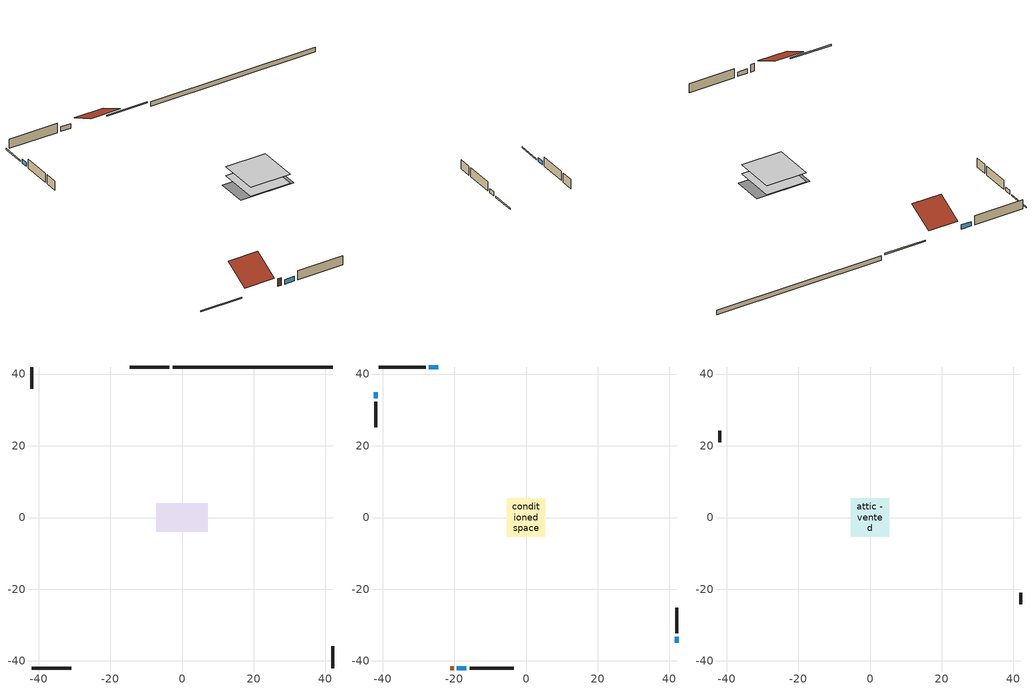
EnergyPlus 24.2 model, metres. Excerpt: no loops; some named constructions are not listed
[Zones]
crawlspace - vented
 floor foundation (Slab1 construction): -7.17,-3.98 -7.17,3.98 7.17,3.98 7.17,-3.98 z-0.91
 wall outside (RimJoist1 construction): -3.55,41.97 -14.58,41.97 z0.3:0.61
 wall outside (RimJoist2 construction): 41.97,-41.97 41.97,-35.85 z0.3:0.61
 wall outside (RimJoist3 construction): -41.97,-41.97 -30.94,-41.97 z0.3:0.61
 wall outside (RimJoist4 construction): -41.97,41.97 -41.97,35.85 z0.3:0.61
 wall foundation (FoundationWall1 construction): 41.97,41.97 -2.62,41.97 z-0.91:0.3
conditioned space
 floor to crawlspace - vented (Floor1 construction): -5.34,-5.34 -5.34,5.34 5.34,5.34 5.34,-5.34 z0.3
 wall outside (AdiabaticWallConstruction 1): -21.1,-41.97 -20.18,-41.97 z0.3:2.34
 wall outside (AdiabaticWallConstruction): -24.43,41.97 -27.08,41.97 / -19.25,-41.97 -16.6,-41.97 z0.3:1.49; 41.97,-34.92 41.97,-33.28 / -41.97,34.92 -41.97,33.28 z0.3:1.37
 wall outside (Wall1 construction): -28.01,41.97 -41.04,41.97 z0.3:2.74
 wall outside (Wall2 construction): 41.97,-32.35 41.97,-25.1 z0.3:2.74
 wall outside (Wall3 construction): -15.67,-41.97 -3.4,-41.97 z0.3:2.74
 wall outside (Wall4 construction): -41.97,32.35 -41.97,25.1 z0.3:2.74
 window (WindowConstruction): -24.43,41.97 -27.08,41.97 z0.3:1.49
 window (WindowConstruction 1): 41.97,-34.92 41.97,-33.28 z0.3:1.37
 window (WindowConstruction 2): -19.25,-41.97 -16.6,-41.97 z0.3:1.49
 window (WindowConstruction 3): -41.97,34.92 -41.97,33.28 z0.3:1.37
 door (Door): -21.09,-41.97 -20.18,-41.97 z0.3:2.34
attic - vented
 floor to conditioned space (Floor2 construction Reversed): -5.34,-5.34 -5.34,5.34 5.34,5.34 5.34,-5.34 z2.74
 wall outside (Wall5 construction): 41.97,-24.17 41.97,-20.92 z0.3:2.74
 wall outside (Wall6 construction): -41.97,24.17 -41.97,20.92 z0.3:2.74
 roof outside (Roof1 construction): -23.5,41.97,2.74 -23.5,34.83,6.31 -15.51,34.83,6.31 -15.51,41.97,2.74
 roof outside (Roof2 construction): -22.02,-41.97,2.74 -22.02,-34.83,6.31 -30.01,-34.83,6.31 -30.01,-41.97,2.74
[Material] Roughness=Rough; Thermal Absorptance=0.9
Name | Thickness {m} | Conductivity {W/m-K} | Density {kg/m3} | Specific Heat {J/kg-K} | Solar Absorptance | Visible Absorptance
ceiling loosefill ins | 0.254 | 0.0480833 | 16.02 | 1046.75 | 0.7 | 0.7
ceiling stud and cavity | 0.1397 | 0.104117 | 65.682 | 1177.47 | 0.7 | 0.7
floor covering | 0.0127 | 0.0433444 | 54.468 | 1339.84 | 0.6 | 0.6
floor rigid ins | 0.051816 | 0.029427 | 32.04 | 1214.23 | 0.7 | 0.7
floor stud and cavity | 0.1397 | 0.0972396 | 92.3553 | 1139.71 | 0.7 | 0.7
gypsum board | 0.0127 | 0.160291 | 801 | 837.4 | 0.6 | 0.6
osb sheathing 0.75 in. | 0.01905 | 0.115458 | 512.64 | 1214.23 | 0.7 | 0.7
[Construction]
Floor1 construction Reversed: floor covering, osb sheathing 0.75 in., floor rigid ins, floor stud and cavity
Floor2 construction: ceiling loosefill ins, ceiling stud and cavity, gypsum board
[Schedule:Day:Interval]
cooling season schedule day; cooling season schedule day 2; cooling season schedule default day: No, 24:00, 0
cooling season schedule day 1: No, 24:00, 1
[Schedule:Week:Daily]
cooling season schedule Week Rule - Jan1-May26: cooling season schedule day, cooling season schedule day, cooling season schedule day, cooling season schedule day, cooling season schedule day, cooling season schedule day, cooling season schedule day, cooling season schedule default day, cooling season schedule default day, cooling season schedule default day, cooling season schedule default day, cooling season schedule default day
cooling season schedule Week Rule - May27-Jun2: cooling season schedule day, cooling season schedule day, cooling season schedule day, cooling season schedule day, cooling season schedule day, cooling season schedule day 1, cooling season schedule day 1, cooling season schedule default day, cooling season schedule default day, cooling season schedule default day, cooling season schedule default day, cooling season schedule default day
cooling season schedule Week Rule - Jun3-Sep29: cooling season schedule day 1, cooling season schedule day 1, cooling season schedule day 1, cooling season schedule day 1, cooling season schedule day 1, cooling season schedule day 1, cooling season schedule day 1, cooling season schedule default day, cooling season schedule default day, cooling season schedule default day, cooling season schedule default day, cooling season schedule default day
cooling season schedule Week Rule - Sep30-Oct6: cooling season schedule day 1, cooling season schedule day 2, cooling season schedule day 2, cooling season schedule day 2, cooling season schedule day 2, cooling season schedule day 2, cooling season schedule day 2, cooling season schedule default day, cooling season schedule default day, cooling season schedule default day, cooling season schedule default day, cooling season schedule default day
cooling season schedule Week Rule - Oct7-Dec31: cooling season schedule day 2, cooling season schedule day 2, cooling season schedule day 2, cooling season schedule day 2, cooling season schedule day 2, cooling season schedule day 2, cooling season schedule day 2, cooling season schedule default day, cooling season schedule default day, cooling season schedule default day, cooling season schedule default day, cooling season schedule default day
[Schedule:Year]
cooling season schedule: cooling season schedule Week Rule - Jan1-May26, 1, 1, 5, 26, cooling season schedule Week Rule - May27-Jun2, 5, 27, 6, 2, cooling season schedule Week Rule - Jun3-Sep29, 6, 3, 9, 29, cooling season schedule Week Rule - Sep30-Oct6, 9, 30, 10, 6, cooling season schedule Week Rule - Oct7-Dec31, 10, 7, 12, 31
[Schedule:File]
hot_water_dishwasher: File=in.schedules.csv; Column Number=6; Rows to Skip at Top=1; Number of Hours of Data=8760; Column Separator=Comma; Interpolate to Timestep=Yes; Minutes per Item=15; Adjust Schedule for Daylight Savings=Yes
